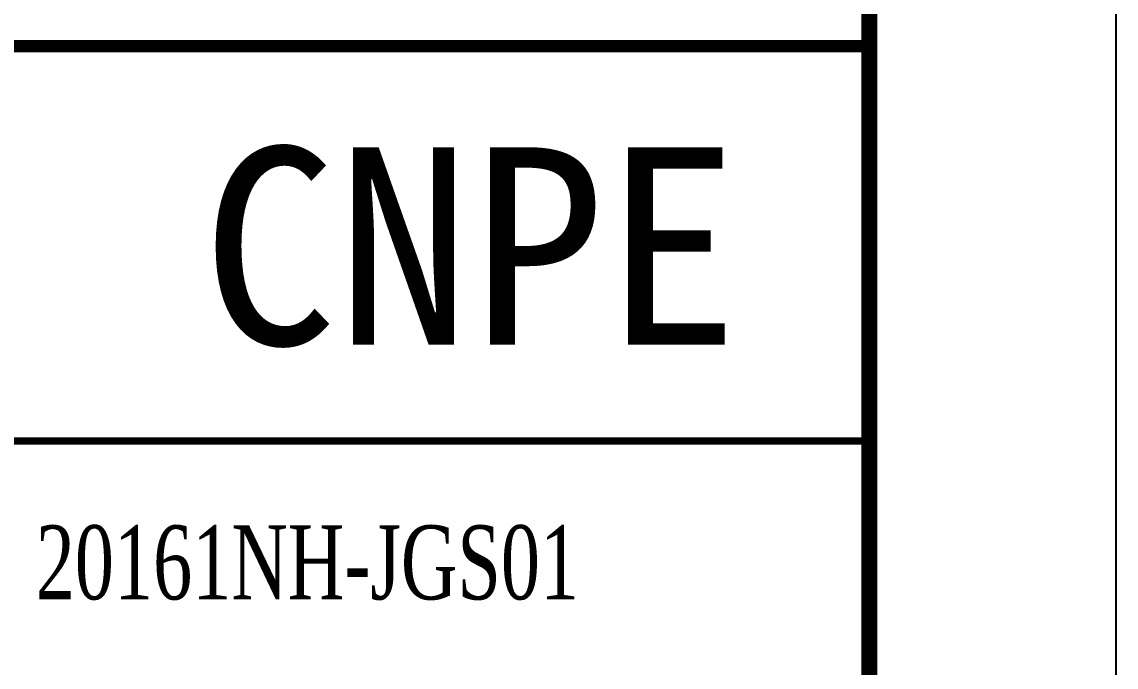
# Model space of a CAD drawing. Header units: inches. Extents: x 6 to 109360, y -14990 to 740552.
# Drawn here: x 1644.03 to 1688.39, y -6109.44 to -6083.3 of the extents above; entities that cross this region are included whole.
import ezdxf

# ---------------------------------------------------------------- set-up
doc = ezdxf.new("R2010")
doc.units = ezdxf.units.IN
doc.header["$MEASUREMENT"] = 0
doc.layers.add('1', color=7, linetype='Continuous')
doc.layers.add('PUB_TEXT', color=7, linetype='Continuous')
doc.styles.add('宋体', font='', dxfattribs={"width": 0.7})
doc.styles.get('宋体').set_extended_font_data('SimSun')

# ---------------------------------------------------------------- blocks, each defined once
blk = doc.blocks.new('图签')
at = {"layer": '1', "color": 7, "const_width": 0.5}
for points in [[(-180, 0), (0, 0), (0, 131.762), (-180, 131.762)], [(-180, 58), (0, 58), (0, 0), (-180, 0)]]:
    blk.add_lwpolyline(points, close=True, dxfattribs=at)
at = {"layer": '1', "color": 7, "const_width": 0.3}
blk.add_lwpolyline([(-180, 42), (0, 42)], dxfattribs=at)
at = {"linetype": 'Continuous', "insert": (-22.782, 37.062), "char_height": 3, "attachment_point": 5, "style": '宋体'}
blk.add_mtext_dynamic_manual_height_columns('{\\fTimes New Roman|b0|i0|c0|p18;20161NH-JGS01}', width=17.30878, gutter_width=1, heights=[-3.067], dxfattribs=at)
at = {"layer": 'PUB_TEXT', "color": 7, "style": '宋体'}
blk.add_text('CNPE', height=8, dxfattribs=at).set_placement((-27.046, 45.903))
blk = doc.blocks.new('*U119')
blk.add_blockref('图签', (0, 0))

msp = doc.modelspace()

# ---------------------------------------------------------------- linework, layer by layer
msp.add_lwpolyline([(6.39064, -6152.27795), (1688.39064, -6152.27795), (1688.39064, -5558.27795), (6.39064, -5558.27795)], close=True)
at = {"const_width": 0.65}
msp.add_lwpolyline([(31.39064, -5568.27795), (1678.39064, -5568.27795), (1678.39064, -6142.27795), (31.39064, -6142.27795)], close=True, dxfattribs=at)

# ---------------------------------------------------------------- block references
msp.add_blockref('*U119', (1678.39064, -6142.27795))

doc.saveas('drawing.dxf')
